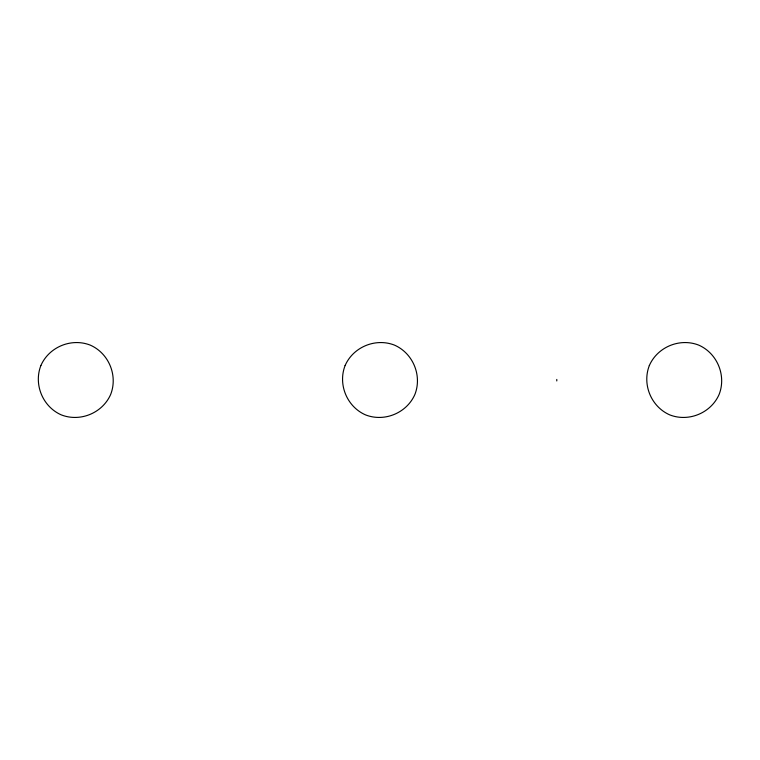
<?xml version="1.0" encoding="UTF-8"?>
<svg xmlns="http://www.w3.org/2000/svg" width="760" height="760" viewBox="0 0 760 760"><rect width="100%" height="100%" fill="white"/><g stroke="black" fill="none" stroke-linecap="round" stroke-linejoin="round"><path stroke-width="1.14" d="M556.785 379.43L556.785 380.95M40.879 365.541C33.487 384.446 42.731 406.762 61.313 414.894C80.209 422.284 102.524 413.041 110.665 394.449C118.056 375.554 108.813 353.238 90.221 345.106C71.326 337.716 49.011 346.959 40.879 365.541M345.106 365.541C337.716 384.446 346.959 406.762 365.55 414.894C384.446 422.284 406.762 413.041 414.894 394.449C422.284 375.554 413.041 353.238 394.449 345.106C375.554 337.716 353.238 346.959 345.106 365.541M649.334 365.541C641.943 384.446 651.187 406.762 669.778 414.894C688.674 422.284 710.989 413.041 719.121 394.449C726.512 375.554 717.269 353.238 698.687 345.106C679.792 337.716 657.476 346.959 649.334 365.541"/></g></svg>
